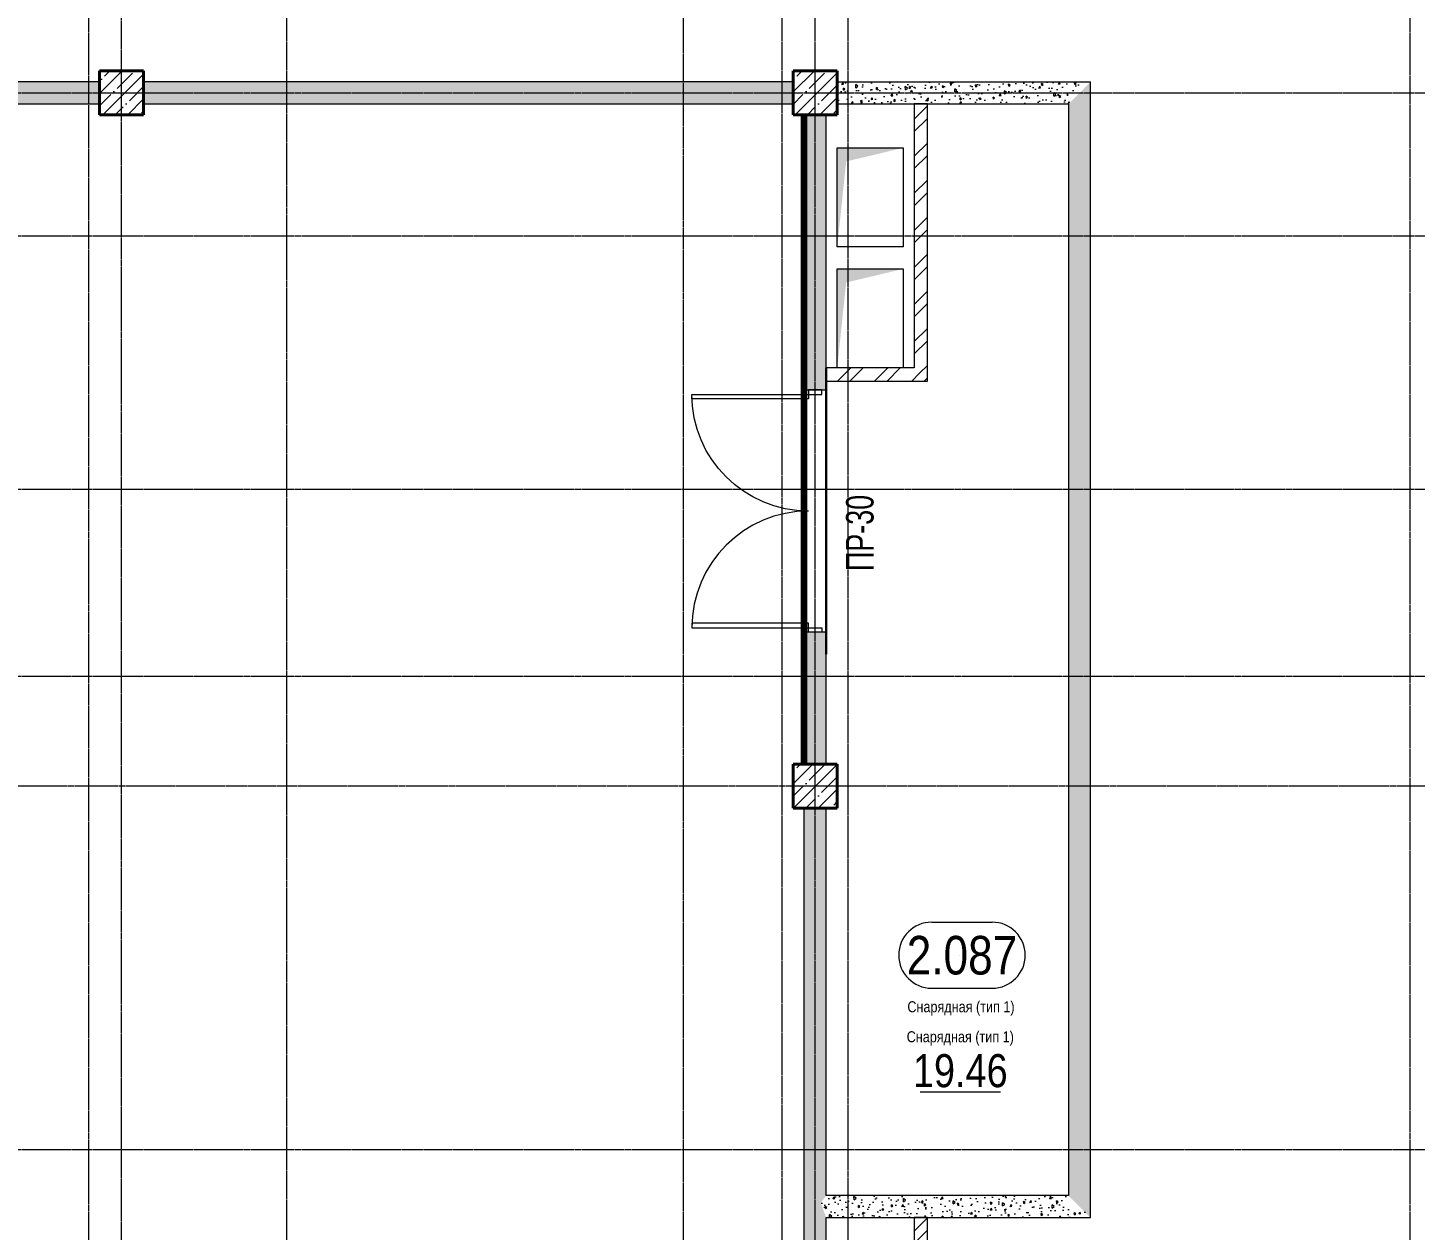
# Model space of a CAD drawing. Header units: millimetres. Extents: x -231292 to 573618, y -153144 to 564035.
# Drawn here: x 14331 to 26933, y 91395 to 102321 of the extents above; entities that cross this region are included whole.
import ezdxf
from ezdxf.enums import TextEntityAlignment as Align

# ---------------------------------------------------------------- set-up
doc = ezdxf.new("R2010")
doc.units = ezdxf.units.MM
doc.linetypes.add('CENTER2', pattern=[28.575, 19.05, -3.175, 3.175, -3.175])
doc.linetypes.add('HIDDEN2', pattern=[4.7625, 3.175, -1.5875])
doc.layers.get('0').update_dxf_attribs({"color": 250})
doc.layers.get('Defpoints').update_dxf_attribs({"color": 250})
for name, color, linetype, lineweight in [('11.4_11.5) Восст штроб. шпакл баз. 2 сл крс', 212, 'Continuous', 90), ('A-AREA', 250, 'Continuous', 15), ('АР_Area', 250, 'Continuous', 5), ('АР_Двери', 250, 'Continuous', 9), ('АР_Колонны', 250, 'Continuous', 35), ('АР_площадь пом', 250, 'Continuous', 5), ('АР_Стены ЖБ', 250, 'Continuous', 35), ('АР_Стены кирпич', 250, 'Continuous', 20), ('АР_Стены ПЕНОблок', 250, 'Continuous', 20), ('АР_Штриховка', 250, 'Continuous', 0), ('ОВ_Шахты_блок 4.1', 250, 'Continuous', 5), ('РД_Оси_100', 250, 'Continuous', 0)]:
    doc.layers.add(name, color=color, linetype=linetype, lineweight=lineweight)
for name, color, linetype, lineweight, plot in [('АР_Делит', 250, 'Continuous', 0, False), ('РД_Проем', 250, 'Continuous', 0, False), ('РД_проем_инж перемыч_подсчет', 250, 'Continuous', 30, False)]:
    doc.layers.add(name, color=color, linetype=linetype, lineweight=lineweight, plot=plot)
doc.layers.add('РД_Перемычка инж проемов', color=250, linetype='Continuous')
doc.styles.add('Arial0', font='arial.ttf')
doc.styles.add('style1', font='ARIALN.TTF')
doc.styles.add('ккк', font='isocpeur.ttf', dxfattribs={"width": 0.85, "oblique": 15})
pattern_1 = [(45, (8883.4, 13229.69), (-112.2532, 112.2532), []), (45, (8995.66, 13229.69), (-112.2532, 112.2532), [198.4375, -39.6875, 0, -39.6875])]

# ---------------------------------------------------------------- blocks, each defined once
blk = doc.blocks.new('СОШ_2200_АР_ОСИ_М100_28.05.24')
at = {"layer": 'АР_Делит', "linetype": 'CENTER2'}
for p, q in [((-5954.958, 87200), (47367.08, 87200)), ((-5954.958, 83200), (47367.08, 83200))]:
    blk.add_line(p, q, dxfattribs=at)
at = {"layer": 'РД_Оси_100', "linetype": 'CENTER2'}
for p, q in [((-5954.958, 88500), (119910, 88500)), ((-5954.958, 84900), (119910, 84900)), ((119910, 82200), (-5954.958, 82200)), ((-5954.958, 78900), (119910, 78900))]:
    blk.add_line(p, q, dxfattribs=at)
for points in [[(5849.555, 139938.679), (6000, 139538.679), (6000, -6194.559)], [(6300, -6195.83), (6300, 139538.679), (6450, 139938.679)], [(7800, -6155), (7800, 139938.679)], [(11400, 139938.679), (11400, -6155)], [(12000.12, -6155), (12300, -5755), (12300, 139538.679), (12000, 139938.679)], [(12600, -6155), (12600, 139938.679)], [(13200, -6155), (12900, -5755), (12900, 139538.679), (13220.167, 139939.357)], [(17850, 139938.679), (18000, 139538.679), (18000, -6194.092)]]:
    blk.add_lwpolyline(points, dxfattribs=at)
blk = doc.blocks.new('otv')
at = {"linetype": 'Continuous'}
blk.add_lwpolyline([(0, -1), (0, 0), (1, 0), (1, -1)], close=True, dxfattribs=at)
blk.add_solid([(0, -1), (0, 0), (0.135, -0.137), (1, 0)], dxfattribs=at)
blk = doc.blocks.new('MOK-МаркаПом_овал_ареал')
for p, q in [((-2.75, 3), (2.75, 3)), ((-2.75, -3), (2.75, -3))]:
    blk.add_line(p, q)
for centre, radius, start, end in [((-2.75, 0), 3, 90, 270), ((2.75, 0), 3, 270, 90), ((-3.75, 0), 3.5, 0, 0.001)]:
    blk.add_arc(centre, radius, start, end)
at = {"color": 0, "style": 'style1'}
blk.add_attdef('АР-ПОМЕЩЕНИЕ:НОМЕР', text='', height=3.5, dxfattribs=at).set_placement((0, 0), align=Align.MIDDLE)
at = {"layer": 'Defpoints', "color": 2, "style": 'style1'}
blk.add_attdef('АР-ПОМЕЩЕНИЕ:НАИМЕНОВАНИЕ', text='', height=1, dxfattribs=at).set_placement((-0.09, -4.81), align=Align.MIDDLE)
blk = doc.blocks.new('MOK-МаркаПомещения1')
at = {"layer": 'A-AREA', "color": 0}
blk.add_line((-3.65, -1.94), (3.65, -1.94), dxfattribs=at)
at = {"layer": 'A-AREA', "color": 0, "style": 'style1'}
blk.add_attdef('АР-ПОМЕЩЕНИЕ:ПЛОЩАДЬ', text='', height=3, dxfattribs=at).set_placement((0, 0), align=Align.MIDDLE)
at = {"layer": 'Defpoints', "style": 'style1', "flags": 8}
blk.add_attdef('АР-ПОМЕЩЕНИЕ:НАИМЕНОВАНИЕ', text='', height=1, dxfattribs=at).set_placement((0, 2.96), align=Align.MIDDLE)
blk = doc.blocks.new('MOK-МаркаПеремычки')
at = {"color": 0, "style": 'ккк', "oblique": 15, "width": 0.85}
blk.add_attdef('АР-ПРОЕМ:ПЕРЕМЫЧКА', text='', height=2.5, dxfattribs=at).set_placement((0, 0), align=Align.MIDDLE)

msp = doc.modelspace()

# ---------------------------------------------------------------- hatches: boundary and pattern name
at = {"layer": 'АР_Штриховка', "linetype": 'Continuous', "lineweight": 0}
h = msp.add_hatch(dxfattribs=at)
h.set_pattern_fill('AR-CONC', color=256, angle=-315, style=0)
h.set_pattern_definition([(95, (8883.4, 13229.69), (140.09465, 117.55338), [19.05, -209.55]), (40, (8883.4, 13229.69), (-160.01845, 110.17673), [15.24, -167.6406]), (145.45144, (8895.08, 13239.48), (-19.9238, 227.7301), [16.19, -178.09024]), (91.1842, (8847.48, 13265.6), (221.41024, 161.9534), [28.575, -314.325]), (141.63556, (8865.93, 13279.1), (-7.0866, 342.8268), [24.285, -267.1356]), (36.18415, (8847.48, 13265.6), (-7.0866, 342.8268), [22.86, -251.4597]), (66, (8874.42, 13274.59), (179.51998, 34.89515), [19.05, -209.55]), (11, (8874.42, 13274.59), (-86.53993, 173.9412), [15.24, -167.64]), (116.45145, (8889.38, 13277.5), (92.98005, 208.83634), [16.19, -178.08994]), (82.5, (8883.4, 13229.686), (-57.60547, 61.973414), [0, -165.608, 0, -170.18, 0, -168.275]), (52.5, (8883.4, 13229.69), (-23.58973, 118.087), [0, -97.028, 0, -161.798, 0, -64.135]), (12.5, (8843.35, 13189.634), (99.927863, 91.826196), [0, -63.5, 0, -198.12, 0, -262.89]), (2.5, (8825.39, 13171.67), (86.7639, 122.7224), [0, -82.55, 0, -131.572, 0, -186.69])])
h.paths.add_polyline_path([(9281.191, 101829.686), (9281.191, 101629.686), (10033.402, 101629.686), (10033.402, 101829.686)], flags=0)
h.paths.add_polyline_path([(11633.402, 101829.686), (11633.402, 101629.686), (14984.403, 101629.686), (14984.403, 101829.686)], flags=0)
at = {"layer": 'АР_Штриховка', "linetype": 'Continuous', "lineweight": 5}
h = msp.add_hatch(dxfattribs=at)
h.set_pattern_fill('ANSI35', color=256, scale=25, style=0)
h.set_pattern_definition(pattern_1)
h.paths.add_polyline_path([(14983.403, 101529.686), (15383.403, 101529.686), (15383.403, 101929.686), (14983.403, 101929.686)], flags=0)
at = {"layer": 'АР_Штриховка', "linetype": 'Continuous', "lineweight": 0}
h = msp.add_hatch(dxfattribs=at)
h.set_pattern_fill('AR-CONC', color=256, angle=-315, style=0)
h.set_pattern_definition([(95, (8883.4, 13229.69), (140.09465, 117.55338), [19.05, -209.55]), (40, (8883.4, 13229.69), (-160.01845, 110.17673), [15.24, -167.6406]), (145.45144, (8895.08, 13239.48), (-19.9238, 227.7301), [16.19, -178.09024]), (91.1842, (8847.48, 13265.6), (221.41024, 161.9534), [28.575, -314.325]), (141.63556, (8865.93, 13279.1), (-7.0866, 342.8268), [24.285, -267.1356]), (36.18415, (8847.48, 13265.6), (-7.0866, 342.8268), [22.86, -251.4597]), (66, (8874.42, 13274.59), (179.51998, 34.89515), [19.05, -209.55]), (11, (8874.42, 13274.59), (-86.53993, 173.9412), [15.24, -167.64]), (116.45145, (8889.38, 13277.5), (92.98005, 208.83634), [16.19, -178.08994]), (82.5, (8883.4, 13229.686), (-57.60547, 61.973414), [0, -165.608, 0, -170.18, 0, -168.275]), (52.5, (8883.4, 13229.69), (-23.58973, 118.087), [0, -97.028, 0, -161.798, 0, -64.135]), (12.5, (8843.35, 13189.634), (99.927863, 91.826196), [0, -63.5, 0, -198.12, 0, -262.89]), (2.5, (8825.39, 13171.67), (86.7639, 122.7224), [0, -82.55, 0, -131.572, 0, -186.69])])
h.paths.add_polyline_path([(15382.403, 101829.686), (15382.403, 101629.686), (21283.403, 101629.686), (21283.403, 101829.686)], flags=0)
at = {"layer": 'АР_Штриховка', "linetype": 'Continuous', "lineweight": 5}
h = msp.add_hatch(dxfattribs=at)
h.set_pattern_fill('ANSI35', color=256, scale=25, style=0)
h.set_pattern_definition(pattern_1)
h.paths.add_polyline_path([(21283.403, 101529.686), (21683.403, 101529.686), (21683.403, 101929.686), (21283.403, 101929.686)], flags=0)
at = {"layer": 'АР_Штриховка', "linetype": 'Continuous', "lineweight": 0}
h = msp.add_hatch(dxfattribs=at)
h.set_pattern_fill('AR-CONC', color=256, angle=45, style=0)
h.set_pattern_definition([(95, (8883.4, 13229.69), (140.09465, 117.55338), [19.05, -209.55]), (40, (8883.4, 13229.69), (-160.01845, 110.17673), [15.24, -167.6406]), (145.45144, (8895.08, 13239.48), (-19.9238, 227.7301), [16.19, -178.09024]), (91.1842, (8847.48, 13265.6), (221.41024, 161.9534), [28.575, -314.325]), (141.63556, (8865.93, 13279.1), (-7.0866, 342.8268), [24.285, -267.1356]), (36.18415, (8847.48, 13265.6), (-7.0866, 342.8268), [22.86, -251.4597]), (66, (8874.42, 13274.59), (179.51998, 34.89515), [19.05, -209.55]), (11, (8874.42, 13274.59), (-86.53993, 173.9412), [15.24, -167.64]), (116.45145, (8889.38, 13277.5), (92.98005, 208.83634), [16.19, -178.08994]), (82.5, (8883.4, 13229.686), (-57.60547, 61.973414), [0, -165.608, 0, -170.18, 0, -168.275]), (52.5, (8883.4, 13229.69), (-23.58973, 118.087), [0, -97.028, 0, -161.798, 0, -64.135]), (12.5, (8843.35, 13189.634), (99.927863, 91.826196), [0, -63.5, 0, -198.12, 0, -262.89]), (2.5, (8825.39, 13171.67), (86.7639, 122.7224), [0, -82.55, 0, -131.572, 0, -186.69])])
h.paths.add_polyline_path([(21683.403, 101829.686), (21683.403, 101629.686), (22383.403, 101629.686), (22383.403, 101829.686)], flags=0)
h.paths.add_polyline_path([(22383.403, 101829.686), (22383.403, 101629.686), (23783.763, 101629.686), (23983.777, 101829.686)], flags=0)
h = msp.add_hatch(dxfattribs=at)
h.set_pattern_fill('AR-CONC', color=256, angle=-315, style=0)
h.set_pattern_definition([(95, (8883.4, 13229.69), (140.09465, 117.55338), [19.05, -209.55]), (40, (8883.4, 13229.69), (-160.01845, 110.17673), [15.24, -167.6406]), (145.45144, (8895.08, 13239.48), (-19.9238, 227.7301), [16.19, -178.09024]), (91.1842, (8847.48, 13265.6), (221.41024, 161.9534), [28.575, -314.325]), (141.63556, (8865.93, 13279.1), (-7.0866, 342.8268), [24.285, -267.1356]), (36.18415, (8847.48, 13265.6), (-7.0866, 342.8268), [22.86, -251.4597]), (66, (8874.42, 13274.59), (179.51998, 34.89515), [19.05, -209.55]), (11, (8874.42, 13274.59), (-86.53993, 173.9412), [15.24, -167.64]), (116.45145, (8889.38, 13277.5), (92.98005, 208.83634), [16.19, -178.08994]), (82.5, (8883.4, 13229.686), (-57.60547, 61.973414), [0, -165.608, 0, -170.18, 0, -168.275]), (52.5, (8883.4, 13229.69), (-23.58973, 118.087), [0, -97.028, 0, -161.798, 0, -64.135]), (12.5, (8843.35, 13189.634), (99.927863, 91.826196), [0, -63.5, 0, -198.12, 0, -262.89]), (2.5, (8825.39, 13171.67), (86.7639, 122.7224), [0, -82.55, 0, -131.572, 0, -186.69])])
h.paths.add_polyline_path([(23983.777, 101829.686), (23783.763, 101629.686), (23783.076, 91709.686), (23983.062, 91509.686)], flags=0)
h = msp.add_hatch(dxfattribs=at)
h.set_pattern_fill('ANSI32', color=256, scale=25, angle=-360, style=0)
h.set_pattern_definition([(45, (8883.4, 13229.69), (-168.3798, 168.3798), []), (45, (8995.66, 13229.69), (-168.3798, 168.3798), [])])
h.paths.add_polyline_path([(22383.403, 99229.686), (22503.403, 99109.686), (22503.403, 101629.686), (22383.403, 101629.686)], flags=0)
h = msp.add_hatch(dxfattribs=at)
h.set_pattern_fill('AR-CONC', color=256, angle=-315, style=0)
h.set_pattern_definition([(95, (8883.4, 13229.69), (140.09465, 117.55338), [19.05, -209.55]), (40, (8883.4, 13229.69), (-160.01845, 110.17673), [15.24, -167.6406]), (145.45144, (8895.08, 13239.48), (-19.9238, 227.7301), [16.19, -178.09024]), (91.1842, (8847.48, 13265.6), (221.41024, 161.9534), [28.575, -314.325]), (141.63556, (8865.93, 13279.1), (-7.0866, 342.8268), [24.285, -267.1356]), (36.18415, (8847.48, 13265.6), (-7.0866, 342.8268), [22.86, -251.4597]), (66, (8874.42, 13274.59), (179.51998, 34.89515), [19.05, -209.55]), (11, (8874.42, 13274.59), (-86.53993, 173.9412), [15.24, -167.64]), (116.45145, (8889.38, 13277.5), (92.98005, 208.83634), [16.19, -178.08994]), (82.5, (8883.4, 13229.686), (-57.60547, 61.973414), [0, -165.608, 0, -170.18, 0, -168.275]), (52.5, (8883.4, 13229.69), (-23.58973, 118.087), [0, -97.028, 0, -161.798, 0, -64.135]), (12.5, (8843.35, 13189.634), (99.927863, 91.826196), [0, -63.5, 0, -198.12, 0, -262.89]), (2.5, (8825.39, 13171.67), (86.7639, 122.7224), [0, -82.55, 0, -131.572, 0, -186.69])])
h.paths.add_polyline_path([(21583.403, 101529.686), (21383.403, 101529.686), (21383.403, 99029.686), (21583.403, 99029.686)], flags=0)
h.paths.add_polyline_path([(21583.403, 96829.686), (21383.403, 96829.686), (21383.403, 95629.686), (21583.403, 95629.686)], flags=0)
h = msp.add_hatch(dxfattribs=at)
h.set_pattern_fill('ANSI32', color=256, scale=25, style=0)
h.set_pattern_definition([(45, (8883.4, 13229.69), (-168.3798, 168.3798), []), (45, (8995.66, 13229.69), (-168.3798, 168.3798), [])])
h.paths.add_polyline_path([(22503.403, 99109.686), (22383.403, 99229.686), (21583.403, 99229.686), (21583.403, 99109.686)], flags=0)
at = {"layer": 'АР_Штриховка', "linetype": 'Continuous', "lineweight": 5}
h = msp.add_hatch(dxfattribs=at)
h.set_pattern_fill('ANSI35', color=256, scale=25, style=0)
h.set_pattern_definition(pattern_1)
h.paths.add_polyline_path([(21283.403, 95229.686), (21683.403, 95229.686), (21683.403, 95629.686), (21283.403, 95629.686)], flags=0)
at = {"layer": 'АР_Штриховка', "linetype": 'Continuous', "lineweight": 0}
h = msp.add_hatch(dxfattribs=at)
h.set_pattern_fill('AR-CONC', color=256, angle=-315, style=0)
h.set_pattern_definition([(95, (8883.4, 13229.69), (140.09465, 117.55338), [19.05, -209.55]), (40, (8883.4, 13229.69), (-160.01845, 110.17673), [15.24, -167.6406]), (145.45144, (8895.08, 13239.48), (-19.9238, 227.7301), [16.19, -178.09024]), (91.1842, (8847.48, 13265.6), (221.41024, 161.9534), [28.575, -314.325]), (141.63556, (8865.93, 13279.1), (-7.0866, 342.8268), [24.285, -267.1356]), (36.18415, (8847.48, 13265.6), (-7.0866, 342.8268), [22.86, -251.4597]), (66, (8874.42, 13274.59), (179.51998, 34.89515), [19.05, -209.55]), (11, (8874.42, 13274.59), (-86.53993, 173.9412), [15.24, -167.64]), (116.45145, (8889.38, 13277.5), (92.98005, 208.83634), [16.19, -178.08994]), (82.5, (8883.4, 13229.686), (-57.60547, 61.973414), [0, -165.608, 0, -170.18, 0, -168.275]), (52.5, (8883.4, 13229.69), (-23.58973, 118.087), [0, -97.028, 0, -161.798, 0, -64.135]), (12.5, (8843.35, 13189.634), (99.927863, 91.826196), [0, -63.5, 0, -198.12, 0, -262.89]), (2.5, (8825.39, 13171.67), (86.7639, 122.7224), [0, -82.55, 0, -131.572, 0, -186.69])])
h.paths.add_polyline_path([(21583.403, 95229.686), (21383.403, 95229.686), (21383.403, 91709.686), (21533.403, 91643.019), (21583.403, 91709.686)], flags=0)
h.paths.add_polyline_path([(21583.403, 91509.686), (21533.403, 91643.019), (21383.403, 91709.686), (21383.403, 90369.686), (21583.403, 90369.686)], flags=0)
h.paths.add_polyline_path([(21583.403, 90369.686), (21383.403, 90369.686), (21383.403, 89629.686), (21583.403, 89629.686)], flags=0)
h = msp.add_hatch(dxfattribs=at)
h.set_pattern_fill('AR-CONC', color=256, angle=45, style=0)
h.set_pattern_definition([(95, (8883.4, 13229.69), (140.09465, 117.55338), [19.05, -209.55]), (40, (8883.4, 13229.69), (-160.01845, 110.17673), [15.24, -167.6406]), (145.45144, (8895.08, 13239.48), (-19.9238, 227.7301), [16.19, -178.09024]), (91.1842, (8847.48, 13265.6), (221.41024, 161.9534), [28.575, -314.325]), (141.63556, (8865.93, 13279.1), (-7.0866, 342.8268), [24.285, -267.1356]), (36.18415, (8847.48, 13265.6), (-7.0866, 342.8268), [22.86, -251.4597]), (66, (8874.42, 13274.59), (179.51998, 34.89515), [19.05, -209.55]), (11, (8874.42, 13274.59), (-86.53993, 173.9412), [15.24, -167.64]), (116.45145, (8889.38, 13277.5), (92.98005, 208.83634), [16.19, -178.08994]), (82.5, (8883.4, 13229.686), (-57.60547, 61.973414), [0, -165.608, 0, -170.18, 0, -168.275]), (52.5, (8883.4, 13229.69), (-23.58973, 118.087), [0, -97.028, 0, -161.798, 0, -64.135]), (12.5, (8843.35, 13189.634), (99.927863, 91.826196), [0, -63.5, 0, -198.12, 0, -262.89]), (2.5, (8825.39, 13171.67), (86.7639, 122.7224), [0, -82.55, 0, -131.572, 0, -186.69])])
h.paths.add_polyline_path([(23983.062, 91509.686), (23783.076, 91709.686), (21583.403, 91709.686), (21533.403, 91643.019), (21583.403, 91509.686)], flags=0)
h = msp.add_hatch(dxfattribs=at)
h.set_pattern_fill('ANSI32', color=256, scale=25, angle=-360, style=0)
h.set_pattern_definition([(45, (8883.4, 13229.69), (-168.3798, 168.3798), []), (45, (8995.66, 13229.69), (-168.3798, 168.3798), [])])
h.paths.add_polyline_path([(22503.403, 91509.686), (22383.403, 91509.686), (22383.403, 90489.686), (22503.403, 90369.686)], flags=0)

# ---------------------------------------------------------------- linework, layer by layer
at = {"layer": '11.4_11.5) Восст штроб. шпакл баз. 2 сл крс'}
msp.add_lwpolyline([(21383.403, 95629.686), (21383.403, 101529.686)], dxfattribs=at)
at = {"layer": 'АР_Двери', "linetype": 'Continuous', "lineweight": 9}
for points in [[(21423.403, 98989.686), (21423.403, 98949.686), (20363.403, 98949.686), (20363.403, 98989.686)], [(21543.403, 98989.686), (21543.403, 99029.686), (21423.403, 99029.686), (21423.403, 98989.686)], [(21423.403, 96869.686), (21423.403, 96909.686), (20363.403, 96909.686), (20363.403, 96869.686)], [(21543.403, 96869.686), (21543.403, 96829.686), (21423.403, 96829.686), (21423.403, 96869.686)]]:
    msp.add_lwpolyline(points, close=True, dxfattribs=at)
at = {"layer": 'АР_Двери', "linetype": 'Continuous', "lineweight": 9, "extrusion": (0, 0, -1)}
msp.add_arc((-21423.403, 98989.686), 1060, 270, 0, dxfattribs=at)
at = {"layer": 'АР_Двери', "linetype": 'Continuous', "lineweight": 9}
msp.add_arc((21423.403, 96869.686), 1060, 89.9999999, 179.9999999, dxfattribs=at)
at = {"layer": 'АР_Колонны', "linetype": 'HIDDEN2', "lineweight": 25}
for p, q in [((14983.403, 101929.686), (15383.403, 101929.686)), ((14983.403, 101529.686), (14983.403, 101929.686)), ((15383.403, 101929.686), (15383.403, 101529.686)), ((21283.403, 101929.686), (21683.403, 101929.686)), ((21283.403, 101529.686), (21283.403, 101929.686)), ((21683.403, 101929.686), (21683.403, 101529.686)), ((15383.403, 101529.686), (14983.403, 101529.686)), ((21683.403, 101529.686), (21283.403, 101529.686)), ((21283.403, 95629.686), (21683.403, 95629.686)), ((21283.403, 95229.686), (21283.403, 95629.686)), ((21683.403, 95629.686), (21683.403, 95229.686)), ((21683.403, 95229.686), (21283.403, 95229.686))]:
    msp.add_line(p, q, dxfattribs=at)
at = {"layer": 'АР_Колонны', "linetype": 'Continuous', "lineweight": 35}
for p, q in [((14983.403, 101929.686), (15383.403, 101929.686)), ((14983.403, 101529.686), (14983.403, 101929.686)), ((15383.403, 101529.686), (15383.403, 101929.686)), ((21283.403, 101929.686), (21683.403, 101929.686)), ((21283.403, 101529.686), (21283.403, 101929.686)), ((21683.403, 101529.686), (21683.403, 101929.686)), ((14983.403, 101529.686), (15383.403, 101529.686)), ((21283.403, 101529.686), (21683.403, 101529.686)), ((21283.403, 95629.686), (21683.403, 95629.686)), ((21283.403, 95229.686), (21283.403, 95629.686)), ((21683.403, 95229.686), (21683.403, 95629.686)), ((21283.403, 95229.686), (21683.403, 95229.686))]:
    msp.add_line(p, q, dxfattribs=at)
at = {"layer": 'АР_Стены ЖБ', "linetype": 'Continuous', "lineweight": 40}
for p, q in [((15383.403, 101929.686), (14983.403, 101929.686)), ((14983.403, 101929.686), (14983.403, 101529.686)), ((15383.403, 101529.686), (15383.403, 101929.686)), ((21683.403, 101929.686), (21283.403, 101929.686)), ((21283.403, 101929.686), (21283.403, 101529.686)), ((21683.403, 101529.686), (21683.403, 101929.686)), ((14983.403, 101529.686), (15383.403, 101529.686)), ((21283.403, 101529.686), (21683.403, 101529.686)), ((21683.403, 95629.686), (21283.403, 95629.686)), ((21283.403, 95629.686), (21283.403, 95229.686)), ((21683.403, 95229.686), (21683.403, 95629.686)), ((21283.403, 95229.686), (21683.403, 95229.686))]:
    msp.add_line(p, q, dxfattribs=at)
at = {"layer": 'АР_Стены кирпич', "linetype": 'Continuous', "lineweight": 20}
for p, q in [((22503.403, 101629.686), (22383.403, 101629.686)), ((22383.403, 101629.686), (22383.403, 99229.686)), ((22503.403, 99109.686), (22503.403, 101629.686)), ((22383.403, 99229.686), (21583.403, 99229.686)), ((21583.403, 99229.686), (21583.403, 99109.686)), ((21583.403, 99109.686), (22503.403, 99109.686)), ((22503.403, 91509.686), (22383.403, 91509.686)), ((22383.403, 91509.686), (22383.403, 90489.686)), ((22503.403, 90369.686), (22503.403, 91509.686))]:
    msp.add_line(p, q, dxfattribs=at)
at = {"layer": 'АР_Стены ПЕНОблок', "linetype": 'Continuous', "lineweight": 20}
for p, q in [((14984.403, 101829.686), (11633.402, 101829.686)), ((14984.403, 101629.686), (14984.403, 101829.686)), ((15382.403, 101829.686), (15382.403, 101629.686)), ((21283.403, 101829.686), (15382.403, 101829.686)), ((21283.403, 101629.686), (21283.403, 101829.686)), ((21683.403, 101829.686), (23983.777, 101829.686)), ((21683.403, 101829.686), (21683.403, 101629.686)), ((23983.062, 91509.686), (23983.777, 101829.686)), ((11633.402, 101629.686), (14984.403, 101629.686)), ((15382.403, 101629.686), (21283.403, 101629.686)), ((21683.403, 101629.686), (23783.763, 101629.686)), ((23783.763, 101629.686), (23783.076, 91709.686)), ((21583.403, 101529.686), (21383.403, 101529.686)), ((21383.403, 101529.686), (21383.403, 99029.686)), ((21583.403, 99029.686), (21583.403, 101529.686)), ((21383.403, 99029.686), (21583.403, 99029.686)), ((21583.403, 96829.686), (21383.403, 96829.686)), ((21383.403, 96829.686), (21383.403, 95629.686)), ((21583.403, 95629.686), (21583.403, 96829.686)), ((21383.403, 95629.686), (21583.403, 95629.686)), ((21383.403, 89629.686), (21383.403, 95229.686)), ((21583.403, 95229.686), (21383.403, 95229.686)), ((21583.403, 91709.686), (21583.403, 95229.686)), ((23783.076, 91709.686), (21583.403, 91709.686)), ((21583.403, 91509.686), (23983.062, 91509.686)), ((21583.403, 89629.686), (21583.403, 91509.686))]:
    msp.add_line(p, q, dxfattribs=at)
at = {"layer": 'РД_Проем', "linetype": 'Continuous', "lineweight": 0}
for p, q in [((21383.403, 96829.686), (21383.403, 99029.686)), ((21583.403, 96829.686), (21583.403, 99029.686))]:
    msp.add_line(p, q, dxfattribs=at)
at = {"layer": 'РД_проем_инж перемыч_подсчет', "linetype": 'Continuous', "lineweight": 30}
for p, q in [((21383.403, 99229.686), (21383.403, 96629.686)), ((21583.403, 99229.686), (21583.403, 96629.686))]:
    msp.add_line(p, q, dxfattribs=at)

# ---------------------------------------------------------------- block references
at = {"layer": 'АР_Area', "linetype": 'Continuous', "lineweight": 5, "xscale": 100, "yscale": 100, "zscale": 100}
msp.add_blockref('MOK-МаркаПом_овал_ареал', (22816.396, 93894.215), dxfattribs=at).add_auto_attribs({'АР-ПОМЕЩЕНИЕ:НОМЕР': '2.087', 'АР-ПОМЕЩЕНИЕ:НАИМЕНОВАНИЕ': 'Снарядная (тип 1)'})
at = {"layer": 'АР_площадь пом', "linetype": 'Continuous', "lineweight": 5}
ref = msp.add_blockref('MOK-МаркаПомещения1', (22801.086, 92845.124), dxfattribs=dict(at, xscale=100, yscale=100, zscale=100))
ref.add_attrib('АР-ПОМЕЩЕНИЕ:НАИМЕНОВАНИЕ', 'Снарядная (тип 1)', dxfattribs={"layer": 'Defpoints', "height": 100, "style": 'style1'}).set_placement((22801.086, 93140.687), align=Align.MIDDLE)
ref.add_attrib('АР-ПОМЕЩЕНИЕ:ПЛОЩАДЬ', '19.46', dxfattribs={"layer": 'A-AREA', "color": 0, "height": 300, "style": 'style1'}).set_placement((22801.086, 92845.124), align=Align.MIDDLE)
at = {"layer": 'ОВ_Шахты_блок 4.1', "xscale": 600, "yscale": 900}
for p in [(21683.403, 101229.686), (21683.403, 100129.686)]:
    msp.add_blockref('otv', p, dxfattribs=at)
at = {"layer": 'РД_Оси_100'}
msp.add_blockref('СОШ_2200_АР_ОСИ_М100_28.05.24', (8883.403, 13229.686), dxfattribs=at)
at = {"layer": 'РД_Перемычка инж проемов', "linetype": 'Continuous', "lineweight": -3}
ref = msp.add_blockref('MOK-МаркаПеремычки', (21888.17, 97730.73, 200), dxfattribs=dict(at, xscale=100, yscale=100, zscale=100, rotation=89.99999999999997))
ref.add_attrib('АР-ПРОЕМ:ПЕРЕМЫЧКА', 'ПР-30', dxfattribs={"layer": '0', "color": 0, "height": 250, "rotation": 90, "style": 'Arial0', "width": 0.7}).set_placement((21888.17, 97730.73, 200), align=Align.MIDDLE)

doc.saveas('drawing.dxf')
